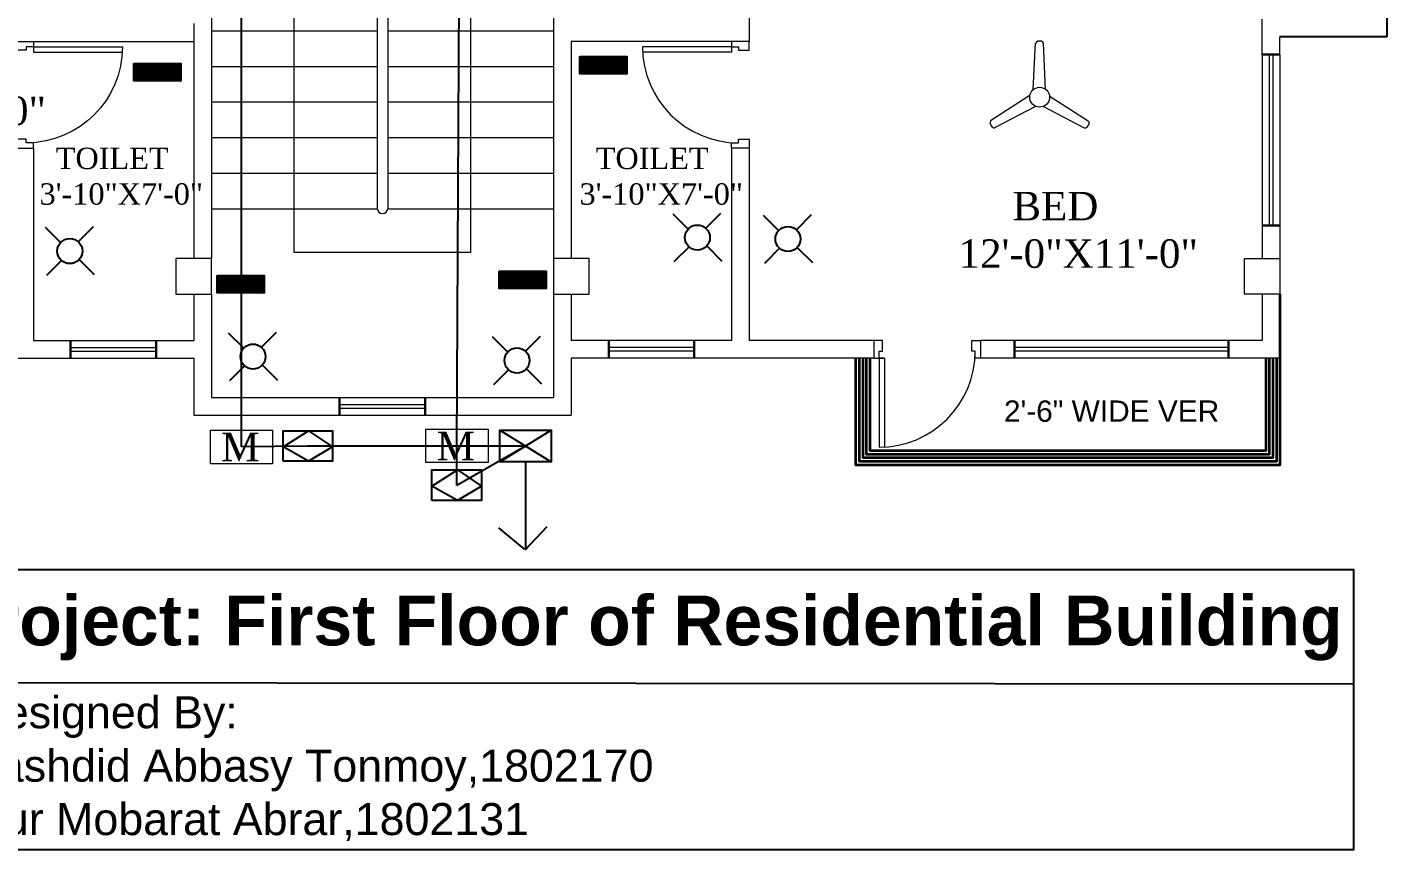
# Model space of a CAD drawing. Header units: inches. Extents: x 1582 to 2158, y 663 to 1214.
# Drawn here: x 1776.7 to 2158.5, y 663.2 to 894.3 of the extents above; entities that cross this region are included whole.
import ezdxf

# ---------------------------------------------------------------- set-up
doc = ezdxf.new("R2010")
doc.units = ezdxf.units.IN
doc.header["$MEASUREMENT"] = 0
for name, color, linetype, lineweight in [('0.3', 193, 'Continuous', 30), ('1.0 AREA', 7, 'Continuous', 5), ('DOOR', 252, 'Continuous', 15), ('illustr-TOILET FIXTURE', 204, 'Continuous', 9), ('sajib', 140, 'Continuous', 30), ('WALL', 253, 'Continuous', 35)]:
    doc.layers.add(name, color=color, linetype=linetype, lineweight=lineweight)
for name, color, linetype in [('2-Text', 7, 'Continuous'), ('Electric Conduitt', 100, 'Continuous'), ('Electrical', 130, 'Continuous'), ('PDF_0', 7, 'Continuous'), ('PDF_dim', 4, 'Continuous'), ('PDF_Text', 7, 'Continuous')]:
    doc.layers.add(name, color=color, linetype=linetype)
doc.layers.add('Ver', color=7, linetype='Continuous', lineweight=9, true_color=0x2618ec)
doc.styles.add('h6', font='arial.ttf', dxfattribs={"height": 6})
doc.styles.add('PDF Arial', font='arial.ttf')
doc.styles.add('PDF Arial Bold', font='arialbd.ttf')
doc.styles.add('RS4', font='sylfaen.ttf', dxfattribs={"height": 12})

# ---------------------------------------------------------------- blocks, each defined once
blk = doc.blocks.new('RTRTR')
at = {"layer": 'DOOR'}
for p, q in [((-723.21, 2222.65), (-723.21, 2247.61)), ((-721.71, 2222.65), (-721.71, 2247.65)), ((-721.71, 2222.65), (-723.21, 2222.65))]:
    blk.add_line(p, q, dxfattribs=at)
for points in [[(-750.21, 2222.65), (-748.71, 2222.65), (-748.71, 2220.65), (-747.71, 2220.65), (-747.71, 2217.65), (-750.21, 2217.65)], [(-720.21, 2222.65), (-721.71, 2222.65), (-721.71, 2220.65), (-722.71, 2220.65), (-722.71, 2217.65), (-720.21, 2217.65)]]:
    blk.add_lwpolyline(points, close=True, dxfattribs=at)
blk.add_arc((-721.71, 2220.65), 27, 90, 180, dxfattribs=at)
blk = doc.blocks.new('*U81')
at = {"layer": 'Electrical'}
blk.add_line((-2.12, -2.12), (2.12, 2.12), dxfattribs=at)
blk = doc.blocks.new('*U82')
at = {"layer": 'Electrical', "color": 0, "linetype": 'ByBlock', "lineweight": -2, "transparency": 16777216}
for p, rotation in [((326.73, 527.13), 90.00000000000001), ((326.98, 517.91), 180), ((336.2, 518.17), 270)]:
    blk.add_blockref('*U81', p, dxfattribs=dict(at, rotation=rotation))
blk.add_blockref('*U81', (335.94, 527.38), dxfattribs=at)
blk = doc.blocks.new('*U83')
at = {"layer": 'Electrical'}
blk.add_line((-2.12, -2.12), (2.12, 2.12), dxfattribs=at)
blk = doc.blocks.new('*U84')
at = {"layer": 'Electrical', "color": 0, "linetype": 'ByBlock', "lineweight": -2, "transparency": 16777216}
for p, rotation in [((326.73, 527.13), 90.00000000000001), ((326.98, 517.91), 180), ((336.2, 518.17), 270)]:
    blk.add_blockref('*U83', p, dxfattribs=dict(at, rotation=rotation))
blk.add_blockref('*U83', (335.94, 527.38), dxfattribs=at)
blk = doc.blocks.new('*U97')
at = {"layer": 'Electrical'}
blk.add_line((-2.12, -2.12), (2.12, 2.12), dxfattribs=at)
blk = doc.blocks.new('*U98')
at = {"layer": 'Electrical', "color": 0, "linetype": 'ByBlock', "lineweight": -2, "transparency": 16777216}
for p, rotation in [((326.73, 527.13), 90.00000000000001), ((326.98, 517.91), 180), ((336.2, 518.17), 270)]:
    blk.add_blockref('*U97', p, dxfattribs=dict(at, rotation=rotation))
blk.add_blockref('*U97', (335.94, 527.38), dxfattribs=at)
blk = doc.blocks.new('*U117')
at = {"layer": 'Electrical'}
blk.add_line((-2.12, -2.12), (2.12, 2.12), dxfattribs=at)
blk = doc.blocks.new('*U118')
at = {"layer": 'Electrical', "color": 0, "linetype": 'ByBlock', "lineweight": -2, "transparency": 16777216}
for p, rotation in [((326.73, 527.13), 90.00000000000001), ((326.98, 517.91), 180), ((336.2, 518.17), 270)]:
    blk.add_blockref('*U117', p, dxfattribs=dict(at, rotation=rotation))
blk.add_blockref('*U117', (335.94, 527.38), dxfattribs=at)
blk = doc.blocks.new('*U119')
at = {"layer": 'Electrical'}
blk.add_line((-2.12, -2.12), (2.12, 2.12), dxfattribs=at)
blk = doc.blocks.new('*U120')
at = {"layer": 'Electrical', "color": 0, "linetype": 'ByBlock', "lineweight": -2, "transparency": 16777216}
for p, rotation in [((326.73, 527.13), 90.00000000000001), ((326.98, 517.91), 180), ((336.2, 518.17), 270)]:
    blk.add_blockref('*U119', p, dxfattribs=dict(at, rotation=rotation))
blk.add_blockref('*U119', (335.94, 527.38), dxfattribs=at)

msp = doc.modelspace()

# ---------------------------------------------------------------- hatches: boundary and pattern name
at = {"layer": 'Electrical'}
h = msp.add_hatch(dxfattribs=at)
h.set_pattern_fill('ANSI31', color=256)
h.set_pattern_definition([(45, (252.7519, -180.19455), (-0.088388348, 0.088388348), [])])
h.paths.add_polyline_path([(1945.05, 886), (1931.91, 886), (1931.91, 881.14), (1945.05, 881.14)])
h = msp.add_hatch(dxfattribs=at)
h.set_pattern_fill('ANSI31', color=256)
h.set_pattern_definition([(45, (127.50838, -182.1579), (-0.088388348, 0.088388348), [])])
h.paths.add_polyline_path([(1819.81, 884.03), (1806.67, 884.03), (1806.67, 879.18), (1819.81, 879.18)])
h = msp.add_hatch(dxfattribs=at)
h.set_pattern_fill('ANSI31', color=256)
h.set_pattern_definition([(45, (230.10464, -240.48266), (-0.088388348, 0.088388348), [])])
h.paths.add_polyline_path([(1922.41, 825.71), (1909.27, 825.71), (1909.27, 820.86), (1922.41, 820.86)])
h = msp.add_hatch(dxfattribs=at)
h.set_pattern_fill('ANSI31', color=256)
h.set_pattern_definition([(45, (150.92321, -241.708), (-0.088388348, 0.088388348), [])])
h.paths.add_polyline_path([(1843.22, 824.48), (1830.08, 824.48), (1830.08, 819.63), (1843.22, 819.63)])

# ---------------------------------------------------------------- linework, layer by layer
at = {"layer": '1.0 AREA'}
for points in [[(1828.16, 781.09), (1845.63, 781.09), (1845.63, 771.66), (1828.16, 771.66)], [(1888.64, 781.38), (1906.11, 781.38), (1906.11, 771.95), (1888.64, 771.95)]]:
    msp.add_lwpolyline(points, close=True, dxfattribs=at)
at = {"layer": 'Electric Conduitt'}
for p, q in [((1836.89, 776.38), (1836.89, 983.68)), ((1897.37, 776.66), (1898.34, 984.4)), ((1855.55, 776.54), (1836.89, 776.38)), ((1916.6, 776.6), (1855.55, 776.54)), ((1897.37, 765.5), (1897.37, 776.66)), ((1916.6, 776.6), (1897.37, 765.5))]:
    msp.add_line(p, q, dxfattribs=at)
at = {"layer": 'Electrical'}
for points in [[(1931.91, 886), (1945.05, 886), (1945.05, 881.15), (1931.91, 881.15)], [(1806.67, 884.04), (1819.81, 884.04), (1819.81, 879.19), (1806.67, 879.19)], [(1909.27, 825.71), (1922.41, 825.71), (1922.41, 820.86), (1909.27, 820.86)], [(1830.08, 824.49), (1843.23, 824.49), (1843.23, 819.64), (1830.08, 819.64)]]:
    msp.add_lwpolyline(points, close=True, dxfattribs=at)
for centre in [(1964.9, 835.18), (1990.31, 834.77), (1788.69, 831.38), (1840.11, 801.75), (1914.25, 800.65)]:
    msp.add_circle(centre, 3.52, dxfattribs=at)
at = {"layer": 'illustr-TOILET FIXTURE', "linetype": 'ByBlock'}
for p, q in [((2123.46, 886.52), (2123.46, 838.52)), ((2123.46, 886.52), (2123.46, 838.52)), ((2125.46, 886.52), (2125.46, 838.52)), ((2125.46, 886.52), (2125.46, 838.52)), ((2126.46, 886.52), (2126.46, 838.52)), ((2126.46, 886.52), (2126.46, 838.52)), ((2128.46, 886.52), (2128.46, 838.52)), ((2128.46, 886.52), (2128.46, 838.52)), ((1788.96, 806.27), (1812.96, 806.27)), ((1788.96, 806.27), (1812.96, 806.27)), ((1963.96, 806.27), (1939.96, 806.27)), ((1963.96, 806.27), (1939.96, 806.27)), ((2113.94, 806.27), (2053.94, 806.27)), ((2113.94, 806.27), (2053.94, 806.27)), ((1788.96, 804.27), (1812.96, 804.27)), ((1788.96, 804.27), (1812.96, 804.27)), ((1788.96, 803.27), (1812.96, 803.27)), ((1788.96, 803.27), (1812.96, 803.27)), ((1963.96, 804.27), (1939.96, 804.27)), ((1963.96, 804.27), (1939.96, 804.27)), ((1963.96, 803.27), (1939.96, 803.27)), ((1963.96, 803.27), (1939.96, 803.27)), ((2113.94, 804.27), (2053.94, 804.27)), ((2113.94, 804.27), (2053.94, 804.27)), ((2113.94, 803.27), (2053.94, 803.27)), ((2113.94, 803.27), (2053.94, 803.27)), ((1788.96, 801.27), (1812.96, 801.27)), ((1788.96, 801.27), (1812.96, 801.27)), ((1963.96, 801.27), (1939.96, 801.27)), ((1963.96, 801.27), (1939.96, 801.27)), ((2113.94, 801.27), (2053.94, 801.27)), ((2113.94, 801.27), (2053.94, 801.27)), ((1864.46, 790.27), (1888.46, 790.27)), ((1864.46, 790.27), (1888.46, 790.27)), ((1864.46, 788.27), (1888.46, 788.27)), ((1864.46, 788.27), (1888.46, 788.27)), ((1864.46, 787.27), (1888.46, 787.27)), ((1864.46, 787.27), (1888.46, 787.27)), ((1864.46, 785.27), (1888.46, 785.27)), ((1864.46, 785.27), (1888.46, 785.27))]:
    msp.add_line(p, q, dxfattribs=at)
at = {"layer": 'PDF_0', "lineweight": 25}
for points in [[(1848.55, 772.35), (1848.55, 780.92), (1862.41, 780.92), (1862.41, 772.35)], [(1855.69, 772.35), (1848.55, 776.35), (1855.69, 780.92), (1862.41, 776.35)], [(1890.37, 761.31), (1890.37, 769.89), (1904.23, 769.89), (1904.23, 761.31)], [(1897.52, 761.31), (1890.37, 765.31), (1897.52, 769.89), (1904.23, 765.31)], [(1745.96, 741.96), (2149.09, 741.96), (2149.09, 663.2), (1745.96, 663.2)]]:
    msp.add_lwpolyline(points, close=True, dxfattribs=at)
for points in [[(1909.38, 781.03), (1923.81, 772.17), (1909.38, 772.17), (1909.38, 781.03), (1923.81, 781.03), (1923.81, 772.17)], [(1909.38, 772.17), (1923.81, 781.03)], [(1916.67, 772.31), (1916.67, 747.6), (1922.67, 754.03)], [(1916.3, 747.63), (1909.16, 753.63)], [(2149.09, 709.7), (1745.96, 710.11)]]:
    msp.add_lwpolyline(points, dxfattribs=at)
at = {"layer": 'PDF_dim', "lineweight": 18}
for points in [[(2059.21, 876.81), (2059.78, 889.81)], [(2062.64, 876.81), (2062.06, 889.81)], [(2058.06, 874.95), (2047.2, 867.95)], [(2063.64, 874.95), (2074.64, 867.95)], [(2059.78, 871.95), (2048.35, 865.95)], [(2062.06, 871.95), (2073.49, 865.95)]]:
    msp.add_lwpolyline(points, dxfattribs=at)
msp.add_circle((2060.99, 874.6), 2.79, dxfattribs=at)
for centre, radius, start, end in [((2060.42, 889.74), 0.5, 92.2027, 177.6051), ((2060.99, 874.59), 15.79, 87.7974, 92.2026), ((2061.56, 889.74), 0.5, 2.3949, 87.7973), ((2060.99, 874.6), 15.79, 207.7956, 212.2062), ((2047.56, 867.45), 0.5, 122.3931, 207.7955), ((2060.99, 874.6), 15.79, 327.7938, 332.2044), ((2074.42, 867.45), 0.5, 332.2045, 57.6069), ((2048.13, 866.45), 0.5, 212.2064, 297.6086), ((2073.85, 866.45), 0.5, 242.3914, 327.7936)]:
    msp.add_arc(centre, radius, start, end, dxfattribs=at)
at = {"layer": 'sajib', "ltscale": 25}
for p, q in [((2123.46, 886.58), (2128.46, 886.58)), ((2128.46, 886.58), (2123.46, 886.58)), ((2128.46, 838.52), (2123.46, 838.52)), ((2123.46, 838.52), (2128.46, 838.52)), ((1788.9, 806.27), (1788.9, 801.27)), ((1788.9, 801.27), (1788.9, 806.27)), ((1812.96, 801.27), (1812.96, 806.27)), ((1812.96, 806.27), (1812.96, 801.27)), ((1940.03, 801.27), (1940.03, 806.27)), ((1964.03, 806.27), (1964.03, 801.27)), ((1964.03, 801.27), (1964.03, 806.27)), ((2053.94, 801.27), (2053.94, 806.27)), ((2053.94, 806.27), (2053.94, 801.27)), ((2114, 806.27), (2114, 801.27)), ((2114, 801.27), (2114, 806.27)), ((1864.4, 790.27), (1864.4, 785.27)), ((1864.4, 785.27), (1864.4, 790.27)), ((1888.46, 785.27), (1888.46, 790.27)), ((1888.46, 790.27), (1888.46, 785.27))]:
    msp.add_line(p, q, dxfattribs=at)
at = {"layer": 'Ver', "ltscale": 25}
for p, q in [((1828.46, 996.77), (1828.46, 829.27)), ((1924.46, 996.77), (1924.46, 829.27)), ((1979.46, 937.77), (1979.46, 890.27)), ((1823.46, 895.27), (1823.46, 829.27)), ((2123.46, 886.52), (2123.46, 896.52)), ((1778.46, 890.27), (1823.46, 890.27)), ((1929.46, 890.27), (1929.46, 829.27)), ((1974.46, 890.27), (1929.46, 890.27)), ((2128.46, 886.58), (2128.46, 891.52)), ((1778.46, 888.77), (1778.46, 887.27)), ((1974.46, 888.77), (1974.46, 887.27)), ((1778.46, 861.84), (1778.46, 861.77)), ((1778.46, 860.27), (1778.46, 806.27)), ((1974.46, 861.84), (1974.46, 861.77)), ((1974.46, 860.27), (1974.46, 806.27)), ((1979.46, 860.27), (1979.46, 806.27)), ((2123.46, 857.02), (2123.46, 857.02)), ((2123.46, 857.02), (2123.46, 857.02)), ((2123.46, 838.52), (2123.46, 829.27)), ((2128.46, 838.52), (2128.46, 829.27)), ((1823.46, 819.27), (1823.46, 806.27)), ((1828.46, 819.27), (1828.46, 790.27)), ((1924.46, 819.27), (1924.46, 790.27)), ((1929.46, 819.27), (1929.46, 806.27)), ((2123.46, 819.27), (2123.46, 811.27)), ((2123.46, 819.27), (2123.46, 806.27)), ((1778.46, 806.27), (1788.9, 806.27)), ((1812.96, 806.27), (1823.46, 806.27)), ((1940.03, 806.27), (1929.46, 806.27)), ((1974.46, 806.27), (1964.03, 806.27)), ((2014.41, 806.27), (1979.46, 806.27)), ((2053.94, 806.27), (2044.41, 806.27)), ((2072.44, 806.27), (2072.44, 806.27)), ((2123.46, 806.27), (2114, 806.27)), ((1743.52, 801.27), (1788.9, 801.27)), ((1812.96, 801.27), (1823.46, 801.27)), ((1823.46, 801.27), (1823.46, 785.27)), ((1929.46, 801.27), (1929.46, 785.27)), ((1940.03, 801.27), (1929.46, 801.27)), ((2009.41, 801.27), (1964.03, 801.27)), ((2009.41, 801.27), (1982.46, 801.27)), ((2014.41, 801.27), (2009.41, 801.27)), ((2017.41, 801.27), (2015.91, 801.27)), ((2042.91, 801.27), (2042.83, 801.27)), ((2053.94, 801.27), (2044.41, 801.27)), ((2128.46, 801.27), (2114, 801.27)), ((1828.46, 790.27), (1864.4, 790.27)), ((1888.46, 790.27), (1924.46, 790.27)), ((1823.46, 785.27), (1864.4, 785.27)), ((1888.46, 785.27), (1929.46, 785.27))]:
    msp.add_line(p, q, dxfattribs=at)
at = {"layer": 'Ver', "color": 1, "ltscale": 25}
for p, q in [((1851.71, 830.99), (1851.71, 972.95)), ((1874.96, 953.27), (1874.96, 843.27)), ((1877.96, 953.27), (1877.96, 843.27)), ((1901.21, 953.27), (1901.21, 830.99)), ((1901.21, 830.99), (1851.71, 830.99))]:
    msp.add_line(p, q, dxfattribs=at)
at = {"layer": 'Ver', "lineweight": 25, "ltscale": 25}
for p, q in [((2158.46, 937.77), (2158.46, 891.52)), ((2158.46, 891.52), (2128.46, 891.52))]:
    msp.add_line(p, q, dxfattribs=at)
at = {"layer": 'Ver', "color": 143, "ltscale": 25, "true_color": 0x7aafdf}
for p, q in [((1828.46, 893.27), (1874.96, 893.27)), ((1877.96, 893.27), (1924.46, 893.27)), ((1828.46, 883.27), (1874.96, 883.27)), ((1877.96, 883.27), (1924.46, 883.27)), ((1828.46, 873.27), (1874.96, 873.27)), ((1877.96, 873.27), (1924.46, 873.27)), ((1828.46, 863.27), (1874.96, 863.27)), ((1877.96, 863.27), (1924.46, 863.27)), ((1828.46, 853.27), (1874.96, 853.27)), ((1877.96, 853.27), (1924.46, 853.27)), ((1828.46, 843.27), (1874.96, 843.27)), ((1877.96, 843.27), (1924.46, 843.27))]:
    msp.add_line(p, q, dxfattribs=at)
at = {"layer": 'Ver', "color": 1, "ltscale": 25}
for points in [[(1818.46, 819.27), (1828.46, 819.27), (1828.46, 829.27), (1818.46, 829.27)], [(1924.46, 819.27), (1934.46, 819.27), (1934.46, 829.27), (1924.46, 829.27)], [(2128.46, 819.27), (2118.46, 819.27), (2118.46, 829.27), (2128.46, 829.27)]]:
    msp.add_lwpolyline(points, close=True, dxfattribs=at)
msp.add_arc((1876.46, 843.43), 1.51, 186.1041, 353.8959, dxfattribs=at)
at = {"layer": 'WALL'}
msp.add_line((2128.46, 819.27), (2128.46, 771.27), dxfattribs=at)
for points in [[(2128.46, 801.27), (2128.46, 771.27), (2009.41, 771.27), (2009.41, 801.27)], [(2127.46, 801.27), (2127.46, 772.27), (2010.41, 772.27), (2010.41, 801.27)], [(2126.46, 801.27), (2126.46, 773.27), (2011.41, 773.27), (2011.41, 801.27)], [(2125.46, 801.27), (2125.46, 774.27), (2012.41, 774.27), (2012.41, 801.27)], [(2124.46, 801.27), (2124.46, 775.27), (2013.41, 775.27), (2013.41, 801.27)]]:
    msp.add_lwpolyline(points, dxfattribs=at)

# ---------------------------------------------------------------- block references
at = {"layer": 'Electrical'}
for name, p in [('*U84', (1633.44, 312.53)), ('*U82', (1658.85, 312.12)), ('*U98', (1457.23, 308.74)), ('*U120', (1508.65, 279.1)), ('*U118', (1582.78, 278))]:
    msp.add_blockref(name, p, dxfattribs=at)
at = {"layer": 'WALL', "color": 0, "xscale": -1, "rotation": 270}
msp.add_blockref('RTRTR', (-444.19, 1610.48), dxfattribs=at)
at = {"layer": 'WALL', "color": 0}
for p, rotation in [((4197.12, 1610.48), 90), ((1294.2, 3023.92), 180)]:
    msp.add_blockref('RTRTR', p, dxfattribs=dict(at, rotation=rotation))

# ---------------------------------------------------------------- texts
at = {"layer": '0.3', "lineweight": -2, "insert": (2081.19, 789.42), "char_height": 6, "width": 106.7874, "attachment_point": 2, "style": 'h6'}
msp.add_mtext('2\'-6" WIDE VER', dxfattribs=at)
at = {"layer": '2-Text', "lineweight": -2, "ltscale": 25, "width": 139.4243, "attachment_point": 1, "style": 'RS4'}
for s, insert, char_height in [('     BED1\\P12\'-0"X11\'-0"', (1714.77, 888.11), 8), ('{\\fTimes New Roman|b0|i0|c0|p18;  TOILET\\P3\'-10"X7\'-0}"', (1780.19, 860.42), 6), ('{\\fTimes New Roman|b0|i0|c0|p18;  TOILET\\P3\'-10"X7\'-0}"', (1931.8, 860.42), 6), ('     BED\\P12\'-0"X11\'-0"', (2038.21, 848.01), 8), ('     M', (1816.09, 780.35), 8), ('     M', (1876.57, 780.63), 8)]:
    msp.add_mtext(s, dxfattribs=dict(at, insert=insert, char_height=char_height))
at = {"layer": 'PDF_Text', "attachment_point": 7}
for s, insert, char_height, style in [('{\\H0.87383x;Project: First Floor of Residential Building}  ', (1753.85, 716.31), 16.0214, 'PDF Arial Bold'), ('Designed By: \\PTashdid Abbasy Tonmoy,1802170 \\PNur Mobarat Abrar,1802131', (1761.08, 665.66), 8.9995, 'PDF Arial')]:
    msp.add_mtext(s, dxfattribs=dict(at, insert=insert, char_height=char_height, style=style))

doc.saveas('drawing.dxf')
